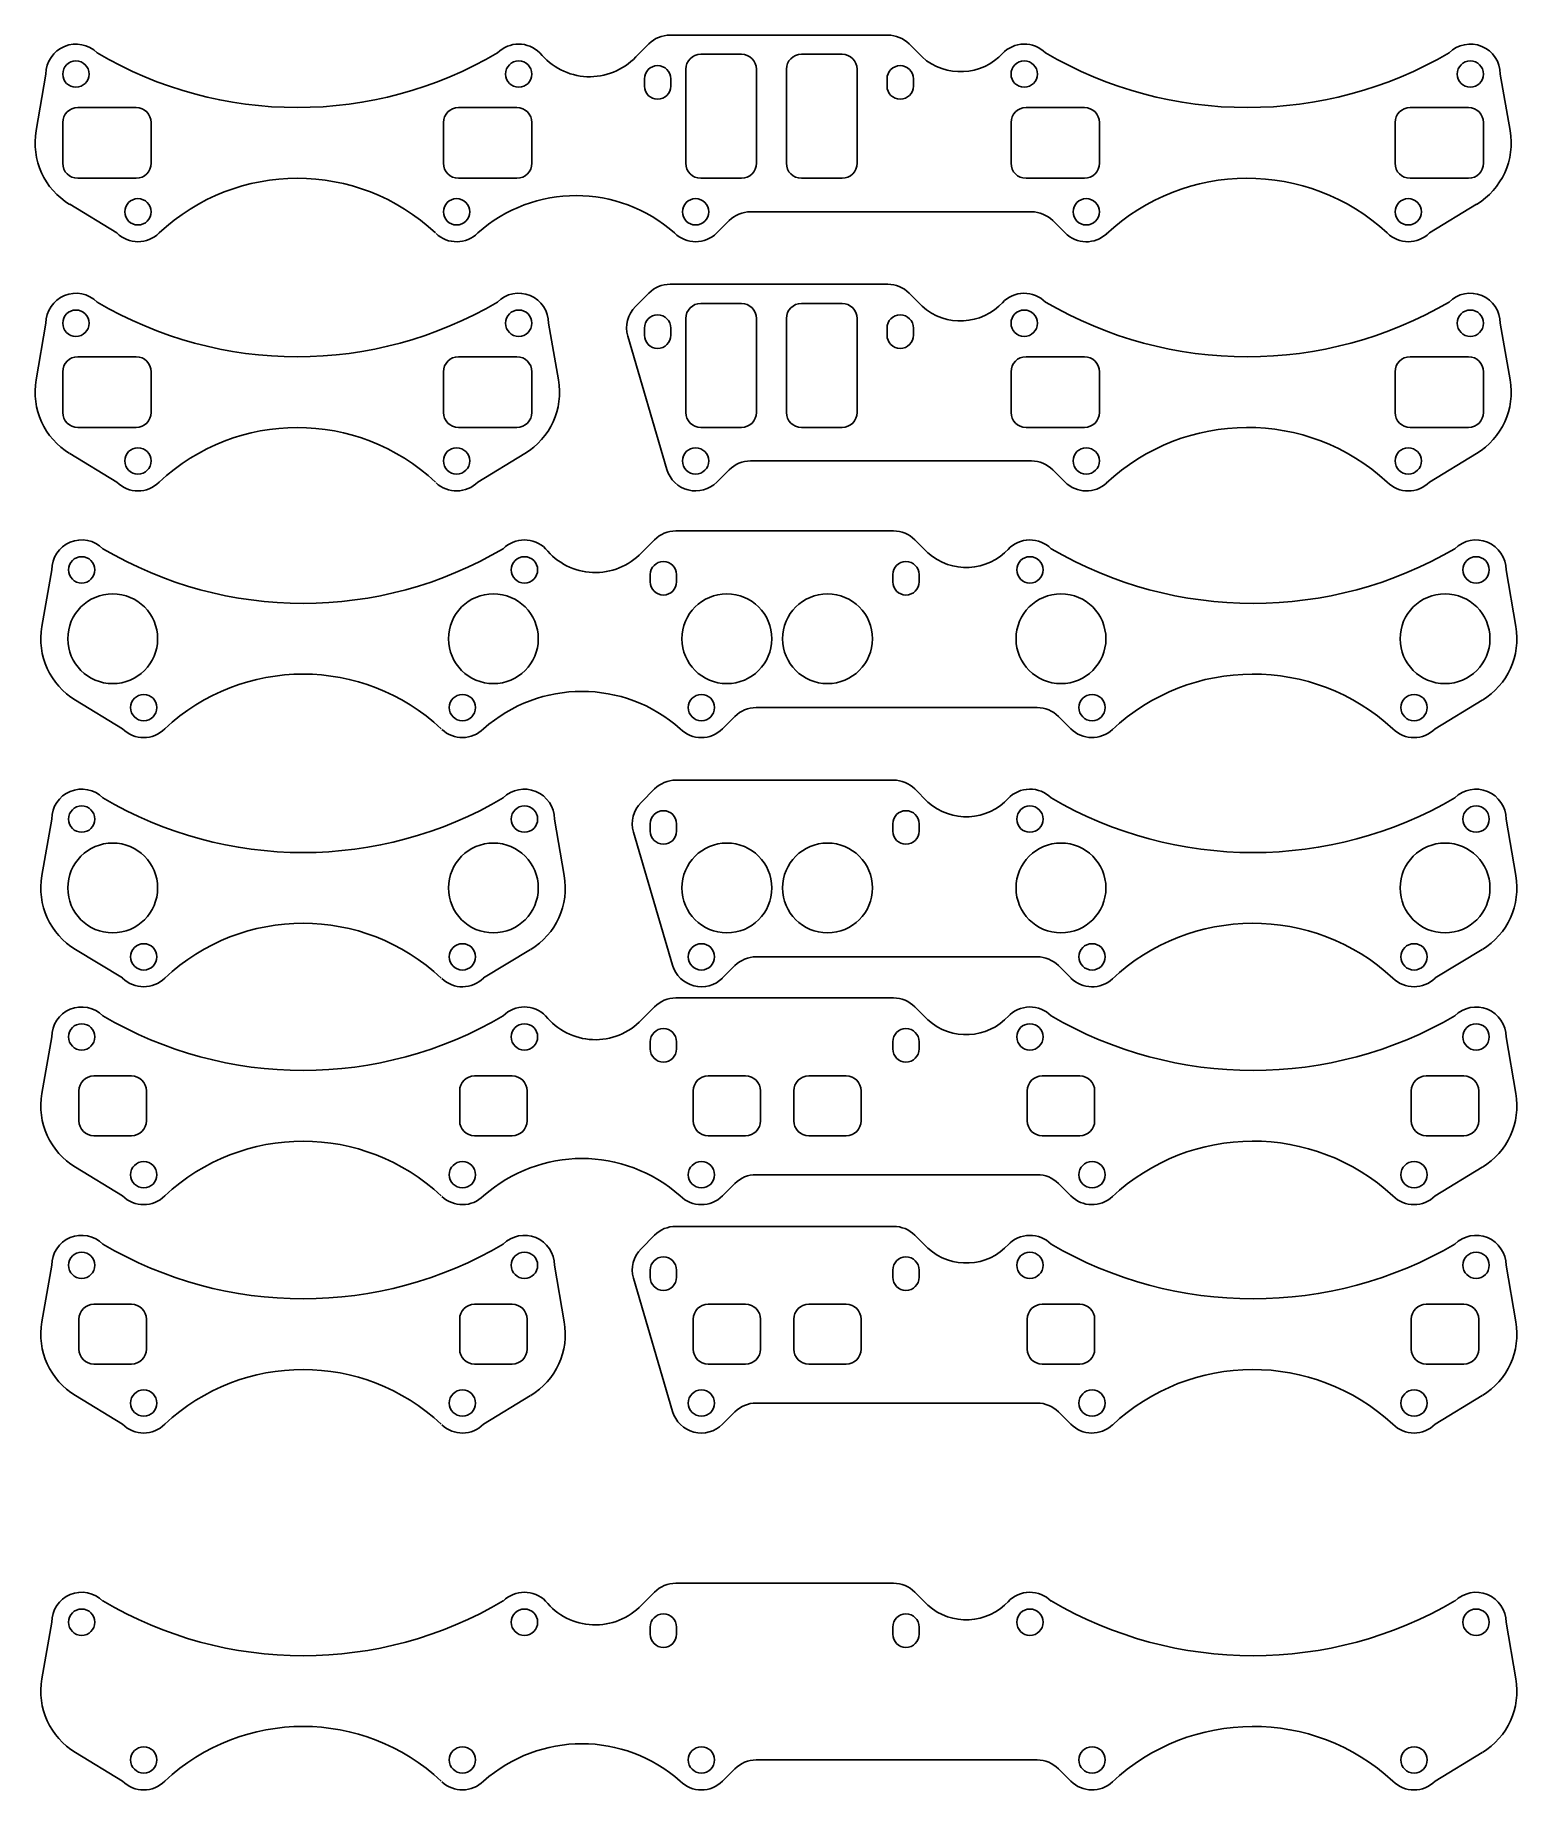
# Model space of a CAD drawing. Extents: x 259.6 to 284.4, y 206.8 to 236.1.
import ezdxf

# ---------------------------------------------------------------- set-up
doc = ezdxf.new("R2010")
doc.units = 0
doc.header["$MEASUREMENT"] = 0
for name, color, linetype in [('BLOCK-OFF', 7, 'CONTINUOUS'), ('DBL-FELPRO', 13, 'CONTINUOUS'), ('DBL-ROUND', 13, 'CONTINUOUS'), ('DBL-STOCK', 13, 'CONTINUOUS'), ('SINGLE-FELPRO', 13, 'CONTINUOUS'), ('SINGLE-ROUND', 7, 'CONTINUOUS'), ('STOCK-SINGLE', 7, 'CONTINUOUS')]:
    doc.layers.add(name, color=color, linetype=linetype)

msp = doc.modelspace()

# ---------------------------------------------------------------- linework, layer by layer
at = {"layer": 'BLOCK-OFF', "color": 7, "linetype": 'CONTINUOUS', "ltscale": 12}
for p, q in [((269.755, 209.856), (269.973, 210.075)), ((273.963, 210.221), (270.327, 210.221)), ((274.316, 210.075), (274.535, 209.856)), ((259.908, 209.571), (259.743, 208.627)), ((269.9, 209.491), (269.9, 209.371)), ((270.34, 209.371), (270.34, 209.491)), ((273.95, 209.491), (273.95, 209.371)), ((274.39, 209.371), (274.39, 209.491)), ((284.188, 209.571), (284.352, 208.627)), ((261.09, 206.918), (260.303, 207.396)), ((276.361, 207.271), (271.668, 207.271)), ((283.005, 206.918), (283.792, 207.396)), ((271.107, 206.918), (271.314, 207.125)), ((276.922, 206.918), (276.715, 207.125))]:
    msp.add_line(p, q, dxfattribs=at)
for centre in [(260.408, 209.571), (267.8, 209.571), (276.24, 209.571), (283.688, 209.571), (261.444, 207.271), (266.764, 207.271), (270.754, 207.271), (277.276, 207.271), (282.652, 207.271)]:
    msp.add_circle(centre, 0.22, dxfattribs=at)
for centre, radius, start, end in [((260.408, 209.571), 0.5, 45, 180), ((267.8, 209.571), 0.5, 45, 135), ((270.327, 209.721), 0.5, 90, 135), ((273.963, 209.721), 0.5, 45, 90), ((276.24, 209.571), 0.5, 45, 136.8386), ((283.688, 209.571), 0.5, 360, 495), ((264.104, 215.583), 6.571, 239.4267, 300.5733), ((268.984, 210.59), 1.064, 218.6907, 316.407), ((275.176, 210.569), 0.959, 228.0103, 317.7975), ((279.964, 215.686), 6.674, 239.6689, 300.3311), ((270.12, 209.491), 0.22, 0, 180), ((274.17, 209.491), 0.22, 0, 180), ((270.12, 209.371), 0.22, 180, 360), ((274.17, 209.371), 0.22, 180, 360), ((260.926, 208.421), 1.2, 170.1335, 238.7441), ((283.17, 208.421), 1.2, 301.2559, 369.8665), ((264.104, 204.463), 3.368, 46.7843, 133.2157), ((279.964, 204.392), 3.439, 47.2529, 133.2019), ((268.759, 205.071), 2.471, 48.3673, 131.6327), ((271.668, 206.771), 0.5, 90, 135), ((276.361, 206.771), 0.5, 45, 90), ((261.444, 207.271), 0.5, 225, 315), ((266.764, 207.271), 0.5, 226.5537, 315), ((270.754, 207.271), 0.5, 225, 315), ((277.276, 207.271), 0.5, 225, 313.0366), ((282.652, 207.271), 0.5, 225, 315)]:
    msp.add_arc(centre, radius, start, end, dxfattribs=at)
at = {"layer": 'DBL-FELPRO', "color": 7, "linetype": 'CONTINUOUS', "ltscale": 12}
for p, q in [((269.878, 231.762), (269.652, 231.536)), ((273.867, 231.909), (270.231, 231.909)), ((274.221, 231.762), (274.439, 231.544)), ((271.424, 231.589), (270.744, 231.589)), ((273.104, 231.589), (272.424, 231.589)), ((259.812, 231.259), (259.648, 230.314)), ((268.204, 231.259), (268.369, 230.314)), ((269.804, 231.179), (269.804, 231.059)), ((270.244, 231.059), (270.244, 231.179)), ((270.494, 231.339), (270.494, 229.769)), ((271.674, 229.769), (271.674, 231.339)), ((272.174, 231.339), (272.174, 229.769)), ((273.354, 229.769), (273.354, 231.339)), ((273.854, 231.179), (273.854, 231.059)), ((274.294, 231.059), (274.294, 231.179)), ((284.092, 231.259), (284.257, 230.314)), ((269.526, 231.042), (270.179, 228.818)), ((261.318, 230.699), (260.342, 230.699)), ((267.674, 230.699), (266.698, 230.699)), ((277.15, 230.699), (276.174, 230.699)), ((283.562, 230.699), (282.586, 230.699)), ((260.092, 230.449), (260.092, 229.769)), ((261.568, 229.769), (261.568, 230.449)), ((266.448, 230.449), (266.448, 229.769)), ((267.924, 229.769), (267.924, 230.449)), ((275.924, 230.449), (275.924, 229.769)), ((277.4, 229.769), (277.4, 230.449)), ((282.336, 230.449), (282.336, 229.769)), ((283.812, 229.769), (283.812, 230.449)), ((260.342, 229.519), (261.318, 229.519)), ((266.698, 229.519), (267.674, 229.519)), ((270.744, 229.519), (271.424, 229.519)), ((272.424, 229.519), (273.104, 229.519)), ((276.174, 229.519), (277.15, 229.519)), ((282.586, 229.519), (283.562, 229.519)), ((260.995, 228.605), (260.208, 229.083)), ((267.022, 228.605), (267.809, 229.083)), ((276.266, 228.959), (271.573, 228.959)), ((282.91, 228.605), (283.697, 229.083)), ((271.012, 228.605), (271.219, 228.812)), ((276.827, 228.605), (276.62, 228.812))]:
    msp.add_line(p, q, dxfattribs=at)
for centre in [(260.312, 231.259), (267.704, 231.259), (276.144, 231.259), (283.592, 231.259), (261.348, 228.959), (266.668, 228.959), (270.658, 228.959), (277.18, 228.959), (282.556, 228.959)]:
    msp.add_circle(centre, 0.22, dxfattribs=at)
for centre, radius, start, end in [((260.312, 231.259), 0.5, 45, 180), ((267.704, 231.259), 0.5, 0, 135), ((270.231, 231.409), 0.5, 90, 135), ((273.867, 231.409), 0.5, 45, 90), ((276.144, 231.259), 0.5, 45, 136.8386), ((283.592, 231.259), 0.5, 360, 495), ((264.008, 237.27), 6.571, 239.4267, 300.5733), ((270.006, 231.183), 0.5, 135, 196.3579), ((270.744, 231.339), 0.25, 90, 180), ((271.424, 231.339), 0.25, 0, 90), ((272.424, 231.339), 0.25, 90, 180), ((273.104, 231.339), 0.25, 0, 90), ((275.081, 232.256), 0.959, 228.0103, 317.7975), ((279.868, 237.373), 6.674, 239.6689, 300.3311), ((270.024, 231.179), 0.22, 0, 180), ((274.074, 231.179), 0.22, 0, 180), ((270.024, 231.059), 0.22, 180, 360), ((274.074, 231.059), 0.22, 180, 360), ((260.342, 230.449), 0.25, 90, 180), ((261.318, 230.449), 0.25, 0, 90), ((266.698, 230.449), 0.25, 90, 180), ((267.674, 230.449), 0.25, 0, 90), ((276.174, 230.449), 0.25, 90, 180), ((277.15, 230.449), 0.25, 0, 90), ((282.586, 230.449), 0.25, 90, 180), ((283.562, 230.449), 0.25, 0, 90), ((260.83, 230.109), 1.2, 170.1335, 238.7441), ((267.186, 230.109), 1.2, 301.2559, 369.8665), ((283.074, 230.109), 1.2, 301.2559, 369.8665), ((260.342, 229.769), 0.25, 180, 270), ((261.318, 229.769), 0.25, 270, 360), ((266.698, 229.769), 0.25, 180, 270), ((267.674, 229.769), 0.25, 270, 360), ((270.744, 229.769), 0.25, 180, 270), ((271.424, 229.769), 0.25, 270, 360), ((272.424, 229.769), 0.25, 180, 270), ((273.104, 229.769), 0.25, 270, 360), ((276.174, 229.769), 0.25, 180, 270), ((277.15, 229.769), 0.25, 270, 360), ((282.586, 229.769), 0.25, 180, 270), ((283.562, 229.769), 0.25, 270, 360), ((264.008, 226.15), 3.368, 46.7843, 133.2157), ((279.869, 226.08), 3.439, 47.2529, 133.2019), ((270.658, 228.959), 0.5, 196.3579, 315), ((271.573, 228.459), 0.5, 90, 135), ((276.266, 228.459), 0.5, 45, 90), ((261.348, 228.959), 0.5, 225, 315), ((266.668, 228.959), 0.5, 226.5537, 315), ((277.18, 228.959), 0.5, 225, 313.0366), ((282.556, 228.959), 0.5, 225, 315)]:
    msp.add_arc(centre, radius, start, end, dxfattribs=at)
at = {"layer": 'DBL-ROUND', "color": 7, "linetype": 'CONTINUOUS', "ltscale": 12}
for p, q in [((273.963, 223.63), (270.327, 223.63)), ((269.973, 223.484), (269.747, 223.258)), ((274.316, 223.484), (274.535, 223.265)), ((259.908, 222.98), (259.743, 222.036)), ((268.3, 222.98), (268.464, 222.036)), ((284.188, 222.98), (284.352, 222.036)), ((269.621, 222.764), (270.274, 220.54)), ((269.9, 222.9), (269.9, 222.78)), ((270.34, 222.78), (270.34, 222.9)), ((273.95, 222.9), (273.95, 222.78)), ((274.39, 222.78), (274.39, 222.9)), ((261.09, 220.327), (260.303, 220.805)), ((267.117, 220.327), (267.904, 220.805)), ((276.361, 220.68), (271.668, 220.68)), ((283.005, 220.327), (283.792, 220.805)), ((271.107, 220.327), (271.314, 220.534)), ((276.922, 220.327), (276.715, 220.534))]:
    msp.add_line(p, q, dxfattribs=at)
for centre, radius in [((260.408, 222.98), 0.22), ((267.8, 222.98), 0.22), ((276.24, 222.98), 0.22), ((283.688, 222.98), 0.22), ((260.926, 221.83), 0.75), ((267.282, 221.83), 0.75), ((271.18, 221.83), 0.75), ((272.86, 221.83), 0.75), ((276.758, 221.83), 0.75), ((283.17, 221.83), 0.75), ((261.444, 220.68), 0.22), ((266.764, 220.68), 0.22), ((270.754, 220.68), 0.22), ((277.276, 220.68), 0.22), ((282.652, 220.68), 0.22)]:
    msp.add_circle(centre, radius, dxfattribs=at)
for centre, radius, start, end in [((270.327, 223.13), 0.5, 90, 135), ((273.963, 223.13), 0.5, 45, 90), ((260.408, 222.98), 0.5, 45, 180), ((264.104, 228.992), 6.571, 239.4267, 300.5733), ((267.8, 222.98), 0.5, 0, 135), ((270.101, 222.904), 0.5, 135, 196.3579), ((275.176, 223.978), 0.959, 228.0103, 317.7975), ((276.24, 222.98), 0.5, 45, 136.8386), ((279.964, 229.095), 6.674, 239.6689, 300.3311), ((283.688, 222.98), 0.5, 360, 495), ((270.12, 222.9), 0.22, 0, 180), ((274.17, 222.9), 0.22, 0, 180), ((270.12, 222.78), 0.22, 180, 360), ((274.17, 222.78), 0.22, 180, 360), ((260.926, 221.83), 1.2, 170.1335, 238.7441), ((267.282, 221.83), 1.2, 301.2559, 369.8665), ((283.17, 221.83), 1.2, 301.2559, 369.8665), ((264.104, 217.872), 3.368, 46.7843, 133.2157), ((279.964, 217.801), 3.439, 47.2529, 133.2019), ((271.668, 220.18), 0.5, 90, 135), ((276.361, 220.18), 0.5, 45, 90), ((261.444, 220.68), 0.5, 225, 315), ((266.764, 220.68), 0.5, 226.5537, 315), ((270.754, 220.68), 0.5, 196.3579, 315), ((277.276, 220.68), 0.5, 225, 313.0366), ((282.652, 220.68), 0.5, 225, 315)]:
    msp.add_arc(centre, radius, start, end, dxfattribs=at)
at = {"layer": 'DBL-STOCK', "color": 7, "linetype": 'CONTINUOUS', "ltscale": 12}
for p, q in [((269.973, 216.033), (269.747, 215.807)), ((273.963, 216.18), (270.327, 216.18)), ((274.316, 216.033), (274.535, 215.815)), ((259.908, 215.53), (259.743, 214.585)), ((268.3, 215.53), (268.464, 214.585)), ((269.9, 215.45), (269.9, 215.33)), ((270.34, 215.33), (270.34, 215.45)), ((273.95, 215.45), (273.95, 215.33)), ((274.39, 215.33), (274.39, 215.45)), ((284.188, 215.53), (284.352, 214.585)), ((269.621, 215.313), (270.274, 213.089)), ((261.238, 214.88), (260.613, 214.88)), ((267.594, 214.88), (266.969, 214.88)), ((271.492, 214.88), (270.867, 214.88)), ((273.172, 214.88), (272.547, 214.88)), ((277.07, 214.88), (276.445, 214.88)), ((283.482, 214.88), (282.857, 214.88)), ((260.363, 214.63), (260.363, 214.13)), ((261.488, 214.13), (261.488, 214.63)), ((266.719, 214.63), (266.719, 214.13)), ((267.844, 214.13), (267.844, 214.63)), ((270.617, 214.63), (270.617, 214.13)), ((271.742, 214.13), (271.742, 214.63)), ((272.297, 214.63), (272.297, 214.13)), ((273.422, 214.13), (273.422, 214.63)), ((276.195, 214.63), (276.195, 214.13)), ((277.32, 214.13), (277.32, 214.63)), ((282.607, 214.63), (282.607, 214.13)), ((283.732, 214.13), (283.732, 214.63)), ((260.613, 213.88), (261.238, 213.88)), ((266.969, 213.88), (267.594, 213.88)), ((270.867, 213.88), (271.492, 213.88)), ((272.547, 213.88), (273.172, 213.88)), ((276.445, 213.88), (277.07, 213.88)), ((282.857, 213.88), (283.482, 213.88)), ((261.09, 212.876), (260.303, 213.354)), ((267.117, 212.876), (267.904, 213.354)), ((283.005, 212.876), (283.792, 213.354)), ((271.107, 212.876), (271.314, 213.083)), ((276.361, 213.23), (271.668, 213.23)), ((276.922, 212.876), (276.715, 213.083))]:
    msp.add_line(p, q, dxfattribs=at)
for centre in [(260.408, 215.53), (267.8, 215.53), (276.24, 215.53), (283.688, 215.53), (261.444, 213.23), (266.764, 213.23), (270.754, 213.23), (277.276, 213.23), (282.652, 213.23)]:
    msp.add_circle(centre, 0.22, dxfattribs=at)
for centre, radius, start, end in [((260.408, 215.53), 0.5, 45, 180), ((267.8, 215.53), 0.5, 0, 135), ((270.327, 215.68), 0.5, 90, 135), ((273.963, 215.68), 0.5, 45, 90), ((276.24, 215.53), 0.5, 45, 136.8386), ((283.688, 215.53), 0.5, 360, 495), ((264.104, 221.541), 6.571, 239.4267, 300.5733), ((270.101, 215.454), 0.5, 135, 196.3579), ((270.12, 215.45), 0.22, 0, 180), ((274.17, 215.45), 0.22, 0, 180), ((275.176, 216.527), 0.959, 228.0103, 317.7975), ((279.964, 221.644), 6.674, 239.6689, 300.3311), ((270.12, 215.33), 0.22, 180, 360), ((274.17, 215.33), 0.22, 180, 360), ((260.613, 214.63), 0.25, 90, 180), ((261.238, 214.63), 0.25, 0, 90), ((266.969, 214.63), 0.25, 90, 180), ((267.594, 214.63), 0.25, 0, 90), ((270.867, 214.63), 0.25, 90, 180), ((271.492, 214.63), 0.25, 0, 90), ((272.547, 214.63), 0.25, 90, 180), ((273.172, 214.63), 0.25, 0, 90), ((276.445, 214.63), 0.25, 90, 180), ((277.07, 214.63), 0.25, 0, 90), ((282.857, 214.63), 0.25, 90, 180), ((283.482, 214.63), 0.25, 0, 90), ((260.926, 214.38), 1.2, 170.1335, 238.7441), ((267.282, 214.38), 1.2, 301.2559, 369.8665), ((283.17, 214.38), 1.2, 301.2559, 369.8665), ((260.613, 214.13), 0.25, 180, 270), ((261.238, 214.13), 0.25, 270, 360), ((266.969, 214.13), 0.25, 180, 270), ((267.594, 214.13), 0.25, 270, 360), ((270.867, 214.13), 0.25, 180, 270), ((271.492, 214.13), 0.25, 270, 360), ((272.547, 214.13), 0.25, 180, 270), ((273.172, 214.13), 0.25, 270, 360), ((276.445, 214.13), 0.25, 180, 270), ((277.07, 214.13), 0.25, 270, 360), ((282.857, 214.13), 0.25, 180, 270), ((283.482, 214.13), 0.25, 270, 360), ((264.104, 210.422), 3.368, 46.7843, 133.2157), ((279.964, 210.351), 3.439, 47.2529, 133.2019), ((270.754, 213.23), 0.5, 196.3579, 315), ((271.668, 212.73), 0.5, 90, 135), ((276.361, 212.73), 0.5, 45, 90), ((261.444, 213.23), 0.5, 225, 315), ((266.764, 213.23), 0.5, 226.5537, 315), ((277.276, 213.23), 0.5, 225, 313.0366), ((282.652, 213.23), 0.5, 225, 315)]:
    msp.add_arc(centre, radius, start, end, dxfattribs=at)
at = {"layer": 'SINGLE-FELPRO', "color": 7, "linetype": 'CONTINUOUS', "ltscale": 12}
for p, q in [((269.659, 235.704), (269.878, 235.923)), ((273.867, 236.069), (270.231, 236.069)), ((274.221, 235.923), (274.439, 235.704)), ((271.424, 235.749), (270.744, 235.749)), ((273.104, 235.749), (272.424, 235.749)), ((259.812, 235.419), (259.648, 234.475)), ((269.804, 235.339), (269.804, 235.219)), ((270.244, 235.219), (270.244, 235.339)), ((270.494, 235.499), (270.494, 233.929)), ((271.674, 233.929), (271.674, 235.499)), ((272.174, 235.499), (272.174, 233.929)), ((273.354, 233.929), (273.354, 235.499)), ((273.854, 235.339), (273.854, 235.219)), ((274.294, 235.219), (274.294, 235.339)), ((284.092, 235.419), (284.257, 234.475)), ((261.318, 234.859), (260.342, 234.859)), ((267.674, 234.859), (266.698, 234.859)), ((277.15, 234.859), (276.174, 234.859)), ((283.562, 234.859), (282.586, 234.859)), ((260.092, 234.609), (260.092, 233.929)), ((261.568, 233.929), (261.568, 234.609)), ((266.448, 234.609), (266.448, 233.929)), ((267.924, 233.929), (267.924, 234.609)), ((275.924, 234.609), (275.924, 233.929)), ((277.4, 233.929), (277.4, 234.609)), ((282.336, 234.609), (282.336, 233.929)), ((283.812, 233.929), (283.812, 234.609)), ((260.342, 233.679), (261.318, 233.679)), ((266.698, 233.679), (267.674, 233.679)), ((270.744, 233.679), (271.424, 233.679)), ((272.424, 233.679), (273.104, 233.679)), ((276.174, 233.679), (277.15, 233.679)), ((282.586, 233.679), (283.562, 233.679)), ((260.995, 232.766), (260.208, 233.244)), ((282.91, 232.766), (283.697, 233.244)), ((271.012, 232.766), (271.219, 232.973)), ((276.266, 233.119), (271.573, 233.119)), ((276.827, 232.766), (276.62, 232.973))]:
    msp.add_line(p, q, dxfattribs=at)
for centre in [(260.312, 235.419), (267.704, 235.419), (276.144, 235.419), (283.592, 235.419), (261.348, 233.119), (266.668, 233.119), (270.658, 233.119), (277.18, 233.119), (282.556, 233.119)]:
    msp.add_circle(centre, 0.22, dxfattribs=at)
for centre, radius, start, end in [((260.312, 235.419), 0.5, 45, 180), ((267.704, 235.419), 0.5, 45, 135), ((270.231, 235.569), 0.5, 90, 135), ((273.867, 235.569), 0.5, 45, 90), ((276.144, 235.419), 0.5, 45, 136.8386), ((283.592, 235.419), 0.5, 360, 495), ((264.008, 241.431), 6.571, 239.4267, 300.5733), ((268.889, 236.438), 1.064, 218.6907, 316.407), ((270.024, 235.339), 0.22, 0, 180), ((270.744, 235.499), 0.25, 90, 180), ((271.424, 235.499), 0.25, 0, 90), ((272.424, 235.499), 0.25, 90, 180), ((273.104, 235.499), 0.25, 0, 90), ((274.074, 235.339), 0.22, 0, 180), ((275.081, 236.417), 0.959, 228.0103, 317.7975), ((279.868, 241.534), 6.674, 239.6689, 300.3311), ((270.024, 235.219), 0.22, 180, 360), ((274.074, 235.219), 0.22, 180, 360), ((260.342, 234.609), 0.25, 90, 180), ((261.318, 234.609), 0.25, 0, 90), ((266.698, 234.609), 0.25, 90, 180), ((267.674, 234.609), 0.25, 0, 90), ((276.174, 234.609), 0.25, 90, 180), ((277.15, 234.609), 0.25, 0, 90), ((282.586, 234.609), 0.25, 90, 180), ((283.562, 234.609), 0.25, 0, 90), ((260.83, 234.269), 1.2, 170.1335, 238.7441), ((283.074, 234.269), 1.2, 301.2559, 369.8665), ((260.342, 233.929), 0.25, 180, 270), ((261.318, 233.929), 0.25, 270, 360), ((266.698, 233.929), 0.25, 180, 270), ((267.674, 233.929), 0.25, 270, 360), ((270.744, 233.929), 0.25, 180, 270), ((271.424, 233.929), 0.25, 270, 360), ((272.424, 233.929), 0.25, 180, 270), ((273.104, 233.929), 0.25, 270, 360), ((276.174, 233.929), 0.25, 180, 270), ((277.15, 233.929), 0.25, 270, 360), ((282.586, 233.929), 0.25, 180, 270), ((283.562, 233.929), 0.25, 270, 360), ((264.008, 230.311), 3.368, 46.7843, 133.2157), ((279.869, 230.24), 3.439, 47.2529, 133.2019), ((268.663, 230.919), 2.471, 48.3673, 131.6327), ((271.573, 232.619), 0.5, 90, 135), ((276.266, 232.619), 0.5, 45, 90), ((261.348, 233.119), 0.5, 225, 315), ((266.668, 233.119), 0.5, 226.5537, 315), ((270.658, 233.119), 0.5, 225, 315), ((277.18, 233.119), 0.5, 225, 313.0366), ((282.556, 233.119), 0.5, 225, 315)]:
    msp.add_arc(centre, radius, start, end, dxfattribs=at)
at = {"layer": 'SINGLE-ROUND', "color": 7, "linetype": 'CONTINUOUS', "ltscale": 12}
for p, q in [((273.963, 227.791), (270.327, 227.791)), ((269.755, 227.426), (269.973, 227.645)), ((274.316, 227.645), (274.535, 227.426)), ((259.908, 227.141), (259.743, 226.197)), ((269.9, 227.061), (269.9, 226.941)), ((270.34, 226.941), (270.34, 227.061)), ((273.95, 227.061), (273.95, 226.941)), ((274.39, 226.941), (274.39, 227.061)), ((284.188, 227.141), (284.352, 226.197)), ((261.09, 224.487), (260.303, 224.965)), ((276.361, 224.841), (271.668, 224.841)), ((283.005, 224.487), (283.792, 224.965)), ((271.107, 224.487), (271.314, 224.695)), ((276.922, 224.487), (276.715, 224.695))]:
    msp.add_line(p, q, dxfattribs=at)
for centre, radius in [((260.408, 227.141), 0.22), ((267.8, 227.141), 0.22), ((276.24, 227.141), 0.22), ((283.688, 227.141), 0.22), ((260.926, 225.991), 0.75), ((267.282, 225.991), 0.75), ((271.18, 225.991), 0.75), ((272.86, 225.991), 0.75), ((276.758, 225.991), 0.75), ((283.17, 225.991), 0.75), ((261.444, 224.841), 0.22), ((266.764, 224.841), 0.22), ((270.754, 224.841), 0.22), ((277.276, 224.841), 0.22), ((282.652, 224.841), 0.22)]:
    msp.add_circle(centre, radius, dxfattribs=at)
for centre, radius, start, end in [((270.327, 227.291), 0.5, 90, 135), ((273.963, 227.291), 0.5, 45, 90), ((260.408, 227.141), 0.5, 45, 180), ((264.104, 233.152), 6.571, 239.4267, 300.5733), ((267.8, 227.141), 0.5, 45, 135), ((268.984, 228.16), 1.064, 218.6907, 316.407), ((275.176, 228.139), 0.959, 228.0103, 317.7975), ((276.24, 227.141), 0.5, 45, 136.8386), ((279.964, 233.255), 6.674, 239.6689, 300.3311), ((283.688, 227.141), 0.5, 360, 495), ((270.12, 227.061), 0.22, 0, 180), ((274.17, 227.061), 0.22, 0, 180), ((270.12, 226.941), 0.22, 180, 360), ((274.17, 226.941), 0.22, 180, 360), ((260.926, 225.991), 1.2, 170.1335, 238.7441), ((283.17, 225.991), 1.2, 301.2559, 369.8665), ((264.104, 222.033), 3.368, 46.7843, 133.2157), ((279.964, 221.962), 3.439, 47.2529, 133.2019), ((268.759, 222.641), 2.471, 48.3673, 131.6327), ((271.668, 224.341), 0.5, 90, 135), ((276.361, 224.341), 0.5, 45, 90), ((261.444, 224.841), 0.5, 225, 315), ((266.764, 224.841), 0.5, 226.5537, 315), ((270.754, 224.841), 0.5, 225, 315), ((277.276, 224.841), 0.5, 225, 313.0366), ((282.652, 224.841), 0.5, 225, 315)]:
    msp.add_arc(centre, radius, start, end, dxfattribs=at)
at = {"layer": 'STOCK-SINGLE', "color": 7, "linetype": 'CONTINUOUS', "ltscale": 12}
for p, q in [((269.755, 219.628), (269.973, 219.846)), ((273.963, 219.993), (270.327, 219.993)), ((274.316, 219.846), (274.535, 219.628)), ((259.908, 219.343), (259.743, 218.398)), ((269.9, 219.263), (269.9, 219.143)), ((270.34, 219.143), (270.34, 219.263)), ((273.95, 219.263), (273.95, 219.143)), ((274.39, 219.143), (274.39, 219.263)), ((284.188, 219.343), (284.352, 218.398)), ((261.238, 218.693), (260.613, 218.693)), ((267.594, 218.693), (266.969, 218.693)), ((271.492, 218.693), (270.867, 218.693)), ((273.172, 218.693), (272.547, 218.693)), ((277.07, 218.693), (276.445, 218.693)), ((283.482, 218.693), (282.857, 218.693)), ((260.363, 218.443), (260.363, 217.943)), ((261.488, 217.943), (261.488, 218.443)), ((266.719, 218.443), (266.719, 217.943)), ((267.844, 217.943), (267.844, 218.443)), ((270.617, 218.443), (270.617, 217.943)), ((271.742, 217.943), (271.742, 218.443)), ((272.297, 218.443), (272.297, 217.943)), ((273.422, 217.943), (273.422, 218.443)), ((276.195, 218.443), (276.195, 217.943)), ((277.32, 217.943), (277.32, 218.443)), ((282.607, 218.443), (282.607, 217.943)), ((283.732, 217.943), (283.732, 218.443)), ((260.613, 217.693), (261.238, 217.693)), ((266.969, 217.693), (267.594, 217.693)), ((270.867, 217.693), (271.492, 217.693)), ((272.547, 217.693), (273.172, 217.693)), ((276.445, 217.693), (277.07, 217.693)), ((282.857, 217.693), (283.482, 217.693)), ((261.09, 216.689), (260.303, 217.167)), ((283.005, 216.689), (283.792, 217.167)), ((271.107, 216.689), (271.314, 216.896)), ((276.361, 217.043), (271.668, 217.043)), ((276.922, 216.689), (276.715, 216.896))]:
    msp.add_line(p, q, dxfattribs=at)
for centre in [(260.408, 219.343), (267.8, 219.343), (276.24, 219.343), (283.688, 219.343), (261.444, 217.043), (266.764, 217.043), (270.754, 217.043), (277.276, 217.043), (282.652, 217.043)]:
    msp.add_circle(centre, 0.22, dxfattribs=at)
for centre, radius, start, end in [((260.408, 219.343), 0.5, 45, 180), ((267.8, 219.343), 0.5, 45, 135), ((270.327, 219.493), 0.5, 90, 135), ((273.963, 219.493), 0.5, 45, 90), ((276.24, 219.343), 0.5, 45, 136.8386), ((283.688, 219.343), 0.5, 360, 495), ((264.104, 225.354), 6.571, 239.4267, 300.5733), ((268.984, 220.361), 1.064, 218.6907, 316.407), ((270.12, 219.263), 0.22, 0, 180), ((274.17, 219.263), 0.22, 0, 180), ((275.176, 220.34), 0.959, 228.0103, 317.7975), ((279.964, 225.457), 6.674, 239.6689, 300.3311), ((270.12, 219.143), 0.22, 180, 360), ((274.17, 219.143), 0.22, 180, 360), ((260.613, 218.443), 0.25, 90, 180), ((261.238, 218.443), 0.25, 0, 90), ((266.969, 218.443), 0.25, 90, 180), ((267.594, 218.443), 0.25, 0, 90), ((270.867, 218.443), 0.25, 90, 180), ((271.492, 218.443), 0.25, 0, 90), ((272.547, 218.443), 0.25, 90, 180), ((273.172, 218.443), 0.25, 0, 90), ((276.445, 218.443), 0.25, 90, 180), ((277.07, 218.443), 0.25, 0, 90), ((282.857, 218.443), 0.25, 90, 180), ((283.482, 218.443), 0.25, 0, 90), ((260.926, 218.193), 1.2, 170.1335, 238.7441), ((283.17, 218.193), 1.2, 301.2559, 369.8665), ((260.613, 217.943), 0.25, 180, 270), ((261.238, 217.943), 0.25, 270, 360), ((266.969, 217.943), 0.25, 180, 270), ((267.594, 217.943), 0.25, 270, 360), ((270.867, 217.943), 0.25, 180, 270), ((271.492, 217.943), 0.25, 270, 360), ((272.547, 217.943), 0.25, 180, 270), ((273.172, 217.943), 0.25, 270, 360), ((276.445, 217.943), 0.25, 180, 270), ((277.07, 217.943), 0.25, 270, 360), ((282.857, 217.943), 0.25, 180, 270), ((283.482, 217.943), 0.25, 270, 360), ((264.104, 214.234), 3.368, 46.7843, 133.2157), ((279.964, 214.164), 3.439, 47.2529, 133.2019), ((268.759, 214.842), 2.471, 48.3673, 131.6327), ((271.668, 216.543), 0.5, 90, 135), ((276.361, 216.543), 0.5, 45, 90), ((261.444, 217.043), 0.5, 225, 315), ((266.764, 217.043), 0.5, 226.5537, 315), ((270.754, 217.043), 0.5, 225, 315), ((277.276, 217.043), 0.5, 225, 313.0366), ((282.652, 217.043), 0.5, 225, 315)]:
    msp.add_arc(centre, radius, start, end, dxfattribs=at)

doc.saveas('drawing.dxf')
